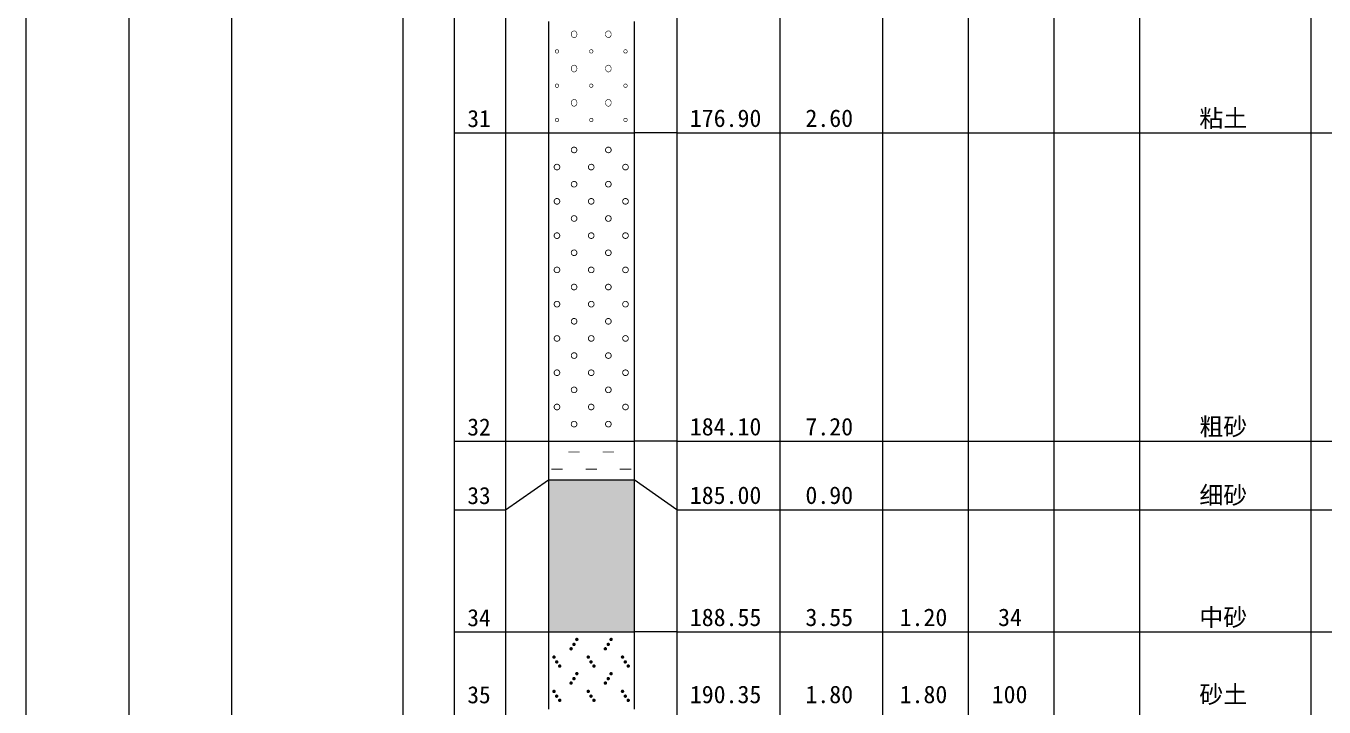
# Model space of a CAD drawing. Header units: inches. Extents: x -27 to 109, y -598 to 26.
# Drawn here: x 5.88 to 36.19, y -189.41 to -173.51 of the extents above; entities that cross this region are included whole.
import ezdxf

# ---------------------------------------------------------------- set-up
doc = ezdxf.new("R2010")
doc.units = ezdxf.units.IN
doc.header["$MEASUREMENT"] = 0
doc.layers.get('0').update_dxf_attribs({"lineweight": 0})
doc.styles.add('宋体', font='')
doc.styles.get('宋体').set_extended_font_data('宋体')

# ---------------------------------------------------------------- blocks, each defined once
blk = doc.blocks.new('lr_block_28')
at = {"color": 7, "const_width": 0.0133}
for points in [[(18.748, -173.704), (18.746, -173.687), (18.742, -173.669), (18.735, -173.656), (18.726, -173.643), (18.711, -173.631), (18.682, -173.623), (18.658, -173.631), (18.641, -173.64), (18.629, -173.652), (18.618, -173.669), (18.614, -173.687), (18.615, -173.704), (18.616, -173.721), (18.621, -173.739), (18.631, -173.755), (18.652, -173.775), (18.672, -173.783), (18.692, -173.783), (18.699, -173.781), (18.717, -173.772), (18.732, -173.755), (18.742, -173.737), (18.746, -173.721), (18.748, -173.704)], [(19.548, -173.704), (19.546, -173.687), (19.542, -173.669), (19.535, -173.656), (19.526, -173.643), (19.511, -173.631), (19.482, -173.623), (19.458, -173.631), (19.441, -173.64), (19.429, -173.652), (19.418, -173.669), (19.414, -173.687), (19.415, -173.704), (19.416, -173.721), (19.421, -173.739), (19.431, -173.755), (19.452, -173.775), (19.472, -173.783), (19.492, -173.783), (19.499, -173.781), (19.517, -173.772), (19.532, -173.755), (19.542, -173.737), (19.546, -173.721), (19.548, -173.704)], [(18.323, -174.104), (18.321, -174.093), (18.317, -174.083), (18.311, -174.075), (18.302, -174.068), (18.292, -174.064), (18.282, -174.063), (18.271, -174.064), (18.261, -174.068), (18.253, -174.075), (18.246, -174.083), (18.242, -174.093), (18.241, -174.104), (18.242, -174.114), (18.246, -174.124), (18.253, -174.133), (18.261, -174.139), (18.271, -174.143), (18.282, -174.145), (18.292, -174.143), (18.302, -174.139), (18.311, -174.133), (18.317, -174.124), (18.321, -174.114), (18.323, -174.104)], [(19.123, -174.104), (19.121, -174.093), (19.117, -174.083), (19.111, -174.075), (19.102, -174.068), (19.092, -174.064), (19.082, -174.063), (19.071, -174.064), (19.061, -174.068), (19.053, -174.075), (19.046, -174.083), (19.042, -174.093), (19.041, -174.104), (19.042, -174.114), (19.046, -174.124), (19.053, -174.133), (19.061, -174.139), (19.071, -174.143), (19.082, -174.145), (19.092, -174.143), (19.102, -174.139), (19.111, -174.133), (19.117, -174.124), (19.121, -174.114), (19.123, -174.104)], [(19.923, -174.104), (19.921, -174.093), (19.917, -174.083), (19.911, -174.075), (19.902, -174.068), (19.892, -174.064), (19.882, -174.063), (19.871, -174.064), (19.861, -174.068), (19.853, -174.075), (19.846, -174.083), (19.842, -174.093), (19.841, -174.104), (19.842, -174.114), (19.846, -174.124), (19.853, -174.133), (19.861, -174.139), (19.871, -174.143), (19.882, -174.145), (19.892, -174.143), (19.902, -174.139), (19.911, -174.133), (19.917, -174.124), (19.921, -174.114), (19.923, -174.104)], [(18.748, -174.504), (18.746, -174.487), (18.742, -174.469), (18.735, -174.456), (18.726, -174.443), (18.711, -174.431), (18.682, -174.423), (18.658, -174.431), (18.641, -174.44), (18.629, -174.452), (18.618, -174.469), (18.614, -174.487), (18.615, -174.504), (18.616, -174.521), (18.621, -174.539), (18.631, -174.555), (18.652, -174.575), (18.672, -174.583), (18.692, -174.583), (18.699, -174.581), (18.717, -174.572), (18.732, -174.555), (18.742, -174.537), (18.746, -174.521), (18.748, -174.504)], [(19.548, -174.504), (19.546, -174.487), (19.542, -174.469), (19.535, -174.456), (19.526, -174.443), (19.511, -174.431), (19.482, -174.423), (19.458, -174.431), (19.441, -174.44), (19.429, -174.452), (19.418, -174.469), (19.414, -174.487), (19.415, -174.504), (19.416, -174.521), (19.421, -174.539), (19.431, -174.555), (19.452, -174.575), (19.472, -174.583), (19.492, -174.583), (19.499, -174.581), (19.517, -174.572), (19.532, -174.555), (19.542, -174.537), (19.546, -174.521), (19.548, -174.504)], [(18.323, -174.904), (18.321, -174.893), (18.317, -174.883), (18.311, -174.875), (18.302, -174.868), (18.292, -174.864), (18.282, -174.863), (18.271, -174.864), (18.261, -174.868), (18.253, -174.875), (18.246, -174.883), (18.242, -174.893), (18.241, -174.904), (18.242, -174.914), (18.246, -174.924), (18.253, -174.933), (18.261, -174.939), (18.271, -174.943), (18.282, -174.945), (18.292, -174.943), (18.302, -174.939), (18.311, -174.933), (18.317, -174.924), (18.321, -174.914), (18.323, -174.904)], [(19.123, -174.904), (19.121, -174.893), (19.117, -174.883), (19.111, -174.875), (19.102, -174.868), (19.092, -174.864), (19.082, -174.863), (19.071, -174.864), (19.061, -174.868), (19.053, -174.875), (19.046, -174.883), (19.042, -174.893), (19.041, -174.904), (19.042, -174.914), (19.046, -174.924), (19.053, -174.933), (19.061, -174.939), (19.071, -174.943), (19.082, -174.945), (19.092, -174.943), (19.102, -174.939), (19.111, -174.933), (19.117, -174.924), (19.121, -174.914), (19.123, -174.904)], [(19.923, -174.904), (19.921, -174.893), (19.917, -174.883), (19.911, -174.875), (19.902, -174.868), (19.892, -174.864), (19.882, -174.863), (19.871, -174.864), (19.861, -174.868), (19.853, -174.875), (19.846, -174.883), (19.842, -174.893), (19.841, -174.904), (19.842, -174.914), (19.846, -174.924), (19.853, -174.933), (19.861, -174.939), (19.871, -174.943), (19.882, -174.945), (19.892, -174.943), (19.902, -174.939), (19.911, -174.933), (19.917, -174.924), (19.921, -174.914), (19.923, -174.904)], [(18.748, -175.304), (18.746, -175.287), (18.742, -175.269), (18.735, -175.256), (18.726, -175.243), (18.711, -175.231), (18.682, -175.223), (18.658, -175.231), (18.641, -175.24), (18.629, -175.252), (18.618, -175.269), (18.614, -175.287), (18.615, -175.304), (18.616, -175.321), (18.621, -175.339), (18.631, -175.355), (18.652, -175.375), (18.672, -175.383), (18.692, -175.383), (18.699, -175.381), (18.717, -175.372), (18.732, -175.355), (18.742, -175.337), (18.746, -175.321), (18.748, -175.304)], [(19.548, -175.304), (19.546, -175.287), (19.542, -175.269), (19.535, -175.256), (19.526, -175.243), (19.511, -175.231), (19.482, -175.223), (19.458, -175.231), (19.441, -175.24), (19.429, -175.252), (19.418, -175.269), (19.414, -175.287), (19.415, -175.304), (19.416, -175.321), (19.421, -175.339), (19.431, -175.355), (19.452, -175.375), (19.472, -175.383), (19.492, -175.383), (19.499, -175.381), (19.517, -175.372), (19.532, -175.355), (19.542, -175.337), (19.546, -175.321), (19.548, -175.304)], [(18.323, -175.704), (18.321, -175.693), (18.317, -175.683), (18.311, -175.675), (18.302, -175.668), (18.292, -175.664), (18.282, -175.663), (18.271, -175.664), (18.261, -175.668), (18.253, -175.675), (18.246, -175.683), (18.242, -175.693), (18.241, -175.704), (18.242, -175.714), (18.246, -175.724), (18.253, -175.733), (18.261, -175.739), (18.271, -175.743), (18.282, -175.745), (18.292, -175.743), (18.302, -175.739), (18.311, -175.733), (18.317, -175.724), (18.321, -175.714), (18.323, -175.704)], [(19.123, -175.704), (19.121, -175.693), (19.117, -175.683), (19.111, -175.675), (19.102, -175.668), (19.092, -175.664), (19.082, -175.663), (19.071, -175.664), (19.061, -175.668), (19.053, -175.675), (19.046, -175.683), (19.042, -175.693), (19.041, -175.704), (19.042, -175.714), (19.046, -175.724), (19.053, -175.733), (19.061, -175.739), (19.071, -175.743), (19.082, -175.745), (19.092, -175.743), (19.102, -175.739), (19.111, -175.733), (19.117, -175.724), (19.121, -175.714), (19.123, -175.704)], [(19.923, -175.704), (19.921, -175.693), (19.917, -175.683), (19.911, -175.675), (19.902, -175.668), (19.892, -175.664), (19.882, -175.663), (19.871, -175.664), (19.861, -175.668), (19.853, -175.675), (19.846, -175.683), (19.842, -175.693), (19.841, -175.704), (19.842, -175.714), (19.846, -175.724), (19.853, -175.733), (19.861, -175.739), (19.871, -175.743), (19.882, -175.745), (19.892, -175.743), (19.902, -175.739), (19.911, -175.733), (19.917, -175.724), (19.921, -175.714), (19.923, -175.704)]]:
    blk.add_lwpolyline(points, dxfattribs=at)
blk = doc.blocks.new('lr_block_29')
at = {"color": 7, "const_width": 0.02}
for points in [[(18.748, -176.404), (18.746, -176.387), (18.739, -176.37), (18.729, -176.357), (18.715, -176.346), (18.699, -176.339), (18.682, -176.337), (18.664, -176.339), (18.648, -176.346), (18.634, -176.357), (18.624, -176.37), (18.617, -176.387), (18.615, -176.404), (18.617, -176.421), (18.624, -176.437), (18.634, -176.451), (18.648, -176.461), (18.664, -176.468), (18.682, -176.47), (18.699, -176.468), (18.715, -176.461), (18.729, -176.451), (18.739, -176.437), (18.746, -176.421), (18.748, -176.404)], [(19.548, -176.404), (19.546, -176.387), (19.539, -176.37), (19.529, -176.357), (19.515, -176.346), (19.499, -176.339), (19.482, -176.337), (19.464, -176.339), (19.448, -176.346), (19.434, -176.357), (19.424, -176.37), (19.417, -176.387), (19.415, -176.404), (19.417, -176.421), (19.424, -176.437), (19.434, -176.451), (19.448, -176.461), (19.464, -176.468), (19.482, -176.47), (19.499, -176.468), (19.515, -176.461), (19.529, -176.451), (19.539, -176.437), (19.546, -176.421), (19.548, -176.404)], [(18.348, -176.804), (18.346, -176.787), (18.339, -176.77), (18.329, -176.757), (18.315, -176.746), (18.299, -176.739), (18.282, -176.737), (18.264, -176.739), (18.248, -176.746), (18.234, -176.757), (18.224, -176.77), (18.217, -176.787), (18.215, -176.804), (18.217, -176.821), (18.224, -176.837), (18.234, -176.851), (18.248, -176.861), (18.264, -176.868), (18.282, -176.87), (18.299, -176.868), (18.315, -176.861), (18.329, -176.851), (18.339, -176.837), (18.346, -176.821), (18.348, -176.804)], [(19.148, -176.804), (19.146, -176.787), (19.139, -176.77), (19.129, -176.757), (19.115, -176.746), (19.099, -176.739), (19.082, -176.737), (19.064, -176.739), (19.048, -176.746), (19.034, -176.757), (19.024, -176.77), (19.017, -176.787), (19.015, -176.804), (19.017, -176.821), (19.024, -176.837), (19.034, -176.851), (19.048, -176.861), (19.064, -176.868), (19.082, -176.87), (19.099, -176.868), (19.115, -176.861), (19.129, -176.851), (19.139, -176.837), (19.146, -176.821), (19.148, -176.804)], [(19.948, -176.804), (19.946, -176.787), (19.939, -176.77), (19.929, -176.757), (19.915, -176.746), (19.899, -176.739), (19.882, -176.737), (19.864, -176.739), (19.848, -176.746), (19.834, -176.757), (19.824, -176.77), (19.817, -176.787), (19.815, -176.804), (19.817, -176.821), (19.824, -176.837), (19.834, -176.851), (19.848, -176.861), (19.864, -176.868), (19.882, -176.87), (19.899, -176.868), (19.915, -176.861), (19.929, -176.851), (19.939, -176.837), (19.946, -176.821), (19.948, -176.804)], [(18.748, -177.204), (18.746, -177.187), (18.739, -177.17), (18.729, -177.157), (18.715, -177.146), (18.699, -177.139), (18.682, -177.137), (18.664, -177.139), (18.648, -177.146), (18.634, -177.157), (18.624, -177.17), (18.617, -177.187), (18.615, -177.204), (18.617, -177.221), (18.624, -177.237), (18.634, -177.251), (18.648, -177.261), (18.664, -177.268), (18.682, -177.27), (18.699, -177.268), (18.715, -177.261), (18.729, -177.251), (18.739, -177.237), (18.746, -177.221), (18.748, -177.204)], [(19.548, -177.204), (19.546, -177.187), (19.539, -177.17), (19.529, -177.157), (19.515, -177.146), (19.499, -177.139), (19.482, -177.137), (19.464, -177.139), (19.448, -177.146), (19.434, -177.157), (19.424, -177.17), (19.417, -177.187), (19.415, -177.204), (19.417, -177.221), (19.424, -177.237), (19.434, -177.251), (19.448, -177.261), (19.464, -177.268), (19.482, -177.27), (19.499, -177.268), (19.515, -177.261), (19.529, -177.251), (19.539, -177.237), (19.546, -177.221), (19.548, -177.204)], [(18.348, -177.604), (18.346, -177.587), (18.339, -177.57), (18.329, -177.557), (18.315, -177.546), (18.299, -177.539), (18.282, -177.537), (18.264, -177.539), (18.248, -177.546), (18.234, -177.557), (18.224, -177.57), (18.217, -177.587), (18.215, -177.604), (18.217, -177.621), (18.224, -177.637), (18.234, -177.651), (18.248, -177.661), (18.264, -177.668), (18.282, -177.67), (18.299, -177.668), (18.315, -177.661), (18.329, -177.651), (18.339, -177.637), (18.346, -177.621), (18.348, -177.604)], [(19.148, -177.604), (19.146, -177.587), (19.139, -177.57), (19.129, -177.557), (19.115, -177.546), (19.099, -177.539), (19.082, -177.537), (19.064, -177.539), (19.048, -177.546), (19.034, -177.557), (19.024, -177.57), (19.017, -177.587), (19.015, -177.604), (19.017, -177.621), (19.024, -177.637), (19.034, -177.651), (19.048, -177.661), (19.064, -177.668), (19.082, -177.67), (19.099, -177.668), (19.115, -177.661), (19.129, -177.651), (19.139, -177.637), (19.146, -177.621), (19.148, -177.604)], [(19.948, -177.604), (19.946, -177.587), (19.939, -177.57), (19.929, -177.557), (19.915, -177.546), (19.899, -177.539), (19.882, -177.537), (19.864, -177.539), (19.848, -177.546), (19.834, -177.557), (19.824, -177.57), (19.817, -177.587), (19.815, -177.604), (19.817, -177.621), (19.824, -177.637), (19.834, -177.651), (19.848, -177.661), (19.864, -177.668), (19.882, -177.67), (19.899, -177.668), (19.915, -177.661), (19.929, -177.651), (19.939, -177.637), (19.946, -177.621), (19.948, -177.604)], [(18.748, -178.004), (18.746, -177.987), (18.739, -177.97), (18.729, -177.957), (18.715, -177.946), (18.699, -177.939), (18.682, -177.937), (18.664, -177.939), (18.648, -177.946), (18.634, -177.957), (18.624, -177.97), (18.617, -177.987), (18.615, -178.004), (18.617, -178.021), (18.624, -178.037), (18.634, -178.051), (18.648, -178.061), (18.664, -178.068), (18.682, -178.07), (18.699, -178.068), (18.715, -178.061), (18.729, -178.051), (18.739, -178.037), (18.746, -178.021), (18.748, -178.004)], [(19.548, -178.004), (19.546, -177.987), (19.539, -177.97), (19.529, -177.957), (19.515, -177.946), (19.499, -177.939), (19.482, -177.937), (19.464, -177.939), (19.448, -177.946), (19.434, -177.957), (19.424, -177.97), (19.417, -177.987), (19.415, -178.004), (19.417, -178.021), (19.424, -178.037), (19.434, -178.051), (19.448, -178.061), (19.464, -178.068), (19.482, -178.07), (19.499, -178.068), (19.515, -178.061), (19.529, -178.051), (19.539, -178.037), (19.546, -178.021), (19.548, -178.004)], [(18.348, -178.404), (18.346, -178.387), (18.339, -178.37), (18.329, -178.357), (18.315, -178.346), (18.299, -178.339), (18.282, -178.337), (18.264, -178.339), (18.248, -178.346), (18.234, -178.357), (18.224, -178.37), (18.217, -178.387), (18.215, -178.404), (18.217, -178.421), (18.224, -178.437), (18.234, -178.451), (18.248, -178.461), (18.264, -178.468), (18.282, -178.47), (18.299, -178.468), (18.315, -178.461), (18.329, -178.451), (18.339, -178.437), (18.346, -178.421), (18.348, -178.404)], [(19.148, -178.404), (19.146, -178.387), (19.139, -178.37), (19.129, -178.357), (19.115, -178.346), (19.099, -178.339), (19.082, -178.337), (19.064, -178.339), (19.048, -178.346), (19.034, -178.357), (19.024, -178.37), (19.017, -178.387), (19.015, -178.404), (19.017, -178.421), (19.024, -178.437), (19.034, -178.451), (19.048, -178.461), (19.064, -178.468), (19.082, -178.47), (19.099, -178.468), (19.115, -178.461), (19.129, -178.451), (19.139, -178.437), (19.146, -178.421), (19.148, -178.404)], [(19.948, -178.404), (19.946, -178.387), (19.939, -178.37), (19.929, -178.357), (19.915, -178.346), (19.899, -178.339), (19.882, -178.337), (19.864, -178.339), (19.848, -178.346), (19.834, -178.357), (19.824, -178.37), (19.817, -178.387), (19.815, -178.404), (19.817, -178.421), (19.824, -178.437), (19.834, -178.451), (19.848, -178.461), (19.864, -178.468), (19.882, -178.47), (19.899, -178.468), (19.915, -178.461), (19.929, -178.451), (19.939, -178.437), (19.946, -178.421), (19.948, -178.404)], [(18.748, -178.804), (18.746, -178.787), (18.739, -178.77), (18.729, -178.757), (18.715, -178.746), (18.699, -178.739), (18.682, -178.737), (18.664, -178.739), (18.648, -178.746), (18.634, -178.757), (18.624, -178.77), (18.617, -178.787), (18.615, -178.804), (18.617, -178.821), (18.624, -178.837), (18.634, -178.851), (18.648, -178.861), (18.664, -178.868), (18.682, -178.87), (18.699, -178.868), (18.715, -178.861), (18.729, -178.851), (18.739, -178.837), (18.746, -178.821), (18.748, -178.804)], [(19.548, -178.804), (19.546, -178.787), (19.539, -178.77), (19.529, -178.757), (19.515, -178.746), (19.499, -178.739), (19.482, -178.737), (19.464, -178.739), (19.448, -178.746), (19.434, -178.757), (19.424, -178.77), (19.417, -178.787), (19.415, -178.804), (19.417, -178.821), (19.424, -178.837), (19.434, -178.851), (19.448, -178.861), (19.464, -178.868), (19.482, -178.87), (19.499, -178.868), (19.515, -178.861), (19.529, -178.851), (19.539, -178.837), (19.546, -178.821), (19.548, -178.804)], [(18.348, -179.204), (18.346, -179.187), (18.339, -179.17), (18.329, -179.157), (18.315, -179.146), (18.299, -179.139), (18.282, -179.137), (18.264, -179.139), (18.248, -179.146), (18.234, -179.157), (18.224, -179.17), (18.217, -179.187), (18.215, -179.204), (18.217, -179.221), (18.224, -179.237), (18.234, -179.251), (18.248, -179.261), (18.264, -179.268), (18.282, -179.27), (18.299, -179.268), (18.315, -179.261), (18.329, -179.251), (18.339, -179.237), (18.346, -179.221), (18.348, -179.204)], [(19.148, -179.204), (19.146, -179.187), (19.139, -179.17), (19.129, -179.157), (19.115, -179.146), (19.099, -179.139), (19.082, -179.137), (19.064, -179.139), (19.048, -179.146), (19.034, -179.157), (19.024, -179.17), (19.017, -179.187), (19.015, -179.204), (19.017, -179.221), (19.024, -179.237), (19.034, -179.251), (19.048, -179.261), (19.064, -179.268), (19.082, -179.27), (19.099, -179.268), (19.115, -179.261), (19.129, -179.251), (19.139, -179.237), (19.146, -179.221), (19.148, -179.204)], [(19.948, -179.204), (19.946, -179.187), (19.939, -179.17), (19.929, -179.157), (19.915, -179.146), (19.899, -179.139), (19.882, -179.137), (19.864, -179.139), (19.848, -179.146), (19.834, -179.157), (19.824, -179.17), (19.817, -179.187), (19.815, -179.204), (19.817, -179.221), (19.824, -179.237), (19.834, -179.251), (19.848, -179.261), (19.864, -179.268), (19.882, -179.27), (19.899, -179.268), (19.915, -179.261), (19.929, -179.251), (19.939, -179.237), (19.946, -179.221), (19.948, -179.204)], [(18.748, -179.604), (18.746, -179.587), (18.739, -179.57), (18.729, -179.557), (18.715, -179.546), (18.699, -179.539), (18.682, -179.537), (18.664, -179.539), (18.648, -179.546), (18.634, -179.557), (18.624, -179.57), (18.617, -179.587), (18.615, -179.604), (18.617, -179.621), (18.624, -179.637), (18.634, -179.651), (18.648, -179.661), (18.664, -179.668), (18.682, -179.67), (18.699, -179.668), (18.715, -179.661), (18.729, -179.651), (18.739, -179.637), (18.746, -179.621), (18.748, -179.604)], [(19.548, -179.604), (19.546, -179.587), (19.539, -179.57), (19.529, -179.557), (19.515, -179.546), (19.499, -179.539), (19.482, -179.537), (19.464, -179.539), (19.448, -179.546), (19.434, -179.557), (19.424, -179.57), (19.417, -179.587), (19.415, -179.604), (19.417, -179.621), (19.424, -179.637), (19.434, -179.651), (19.448, -179.661), (19.464, -179.668), (19.482, -179.67), (19.499, -179.668), (19.515, -179.661), (19.529, -179.651), (19.539, -179.637), (19.546, -179.621), (19.548, -179.604)], [(18.348, -180.004), (18.346, -179.987), (18.339, -179.97), (18.329, -179.957), (18.315, -179.946), (18.299, -179.939), (18.282, -179.937), (18.264, -179.939), (18.248, -179.946), (18.234, -179.957), (18.224, -179.97), (18.217, -179.987), (18.215, -180.004), (18.217, -180.021), (18.224, -180.037), (18.234, -180.051), (18.248, -180.061), (18.264, -180.068), (18.282, -180.07), (18.299, -180.068), (18.315, -180.061), (18.329, -180.051), (18.339, -180.037), (18.346, -180.021), (18.348, -180.004)], [(19.148, -180.004), (19.146, -179.987), (19.139, -179.97), (19.129, -179.957), (19.115, -179.946), (19.099, -179.939), (19.082, -179.937), (19.064, -179.939), (19.048, -179.946), (19.034, -179.957), (19.024, -179.97), (19.017, -179.987), (19.015, -180.004), (19.017, -180.021), (19.024, -180.037), (19.034, -180.051), (19.048, -180.061), (19.064, -180.068), (19.082, -180.07), (19.099, -180.068), (19.115, -180.061), (19.129, -180.051), (19.139, -180.037), (19.146, -180.021), (19.148, -180.004)], [(19.948, -180.004), (19.946, -179.987), (19.939, -179.97), (19.929, -179.957), (19.915, -179.946), (19.899, -179.939), (19.882, -179.937), (19.864, -179.939), (19.848, -179.946), (19.834, -179.957), (19.824, -179.97), (19.817, -179.987), (19.815, -180.004), (19.817, -180.021), (19.824, -180.037), (19.834, -180.051), (19.848, -180.061), (19.864, -180.068), (19.882, -180.07), (19.899, -180.068), (19.915, -180.061), (19.929, -180.051), (19.939, -180.037), (19.946, -180.021), (19.948, -180.004)], [(18.748, -180.404), (18.746, -180.387), (18.739, -180.37), (18.729, -180.357), (18.715, -180.346), (18.699, -180.339), (18.682, -180.337), (18.664, -180.339), (18.648, -180.346), (18.634, -180.357), (18.624, -180.37), (18.617, -180.387), (18.615, -180.404), (18.617, -180.421), (18.624, -180.437), (18.634, -180.451), (18.648, -180.461), (18.664, -180.468), (18.682, -180.47), (18.699, -180.468), (18.715, -180.461), (18.729, -180.451), (18.739, -180.437), (18.746, -180.421), (18.748, -180.404)], [(19.548, -180.404), (19.546, -180.387), (19.539, -180.37), (19.529, -180.357), (19.515, -180.346), (19.499, -180.339), (19.482, -180.337), (19.464, -180.339), (19.448, -180.346), (19.434, -180.357), (19.424, -180.37), (19.417, -180.387), (19.415, -180.404), (19.417, -180.421), (19.424, -180.437), (19.434, -180.451), (19.448, -180.461), (19.464, -180.468), (19.482, -180.47), (19.499, -180.468), (19.515, -180.461), (19.529, -180.451), (19.539, -180.437), (19.546, -180.421), (19.548, -180.404)], [(18.348, -180.804), (18.346, -180.787), (18.339, -180.77), (18.329, -180.757), (18.315, -180.746), (18.299, -180.739), (18.282, -180.737), (18.264, -180.739), (18.248, -180.746), (18.234, -180.757), (18.224, -180.77), (18.217, -180.787), (18.215, -180.804), (18.217, -180.821), (18.224, -180.837), (18.234, -180.851), (18.248, -180.861), (18.264, -180.868), (18.282, -180.87), (18.299, -180.868), (18.315, -180.861), (18.329, -180.851), (18.339, -180.837), (18.346, -180.821), (18.348, -180.804)], [(19.148, -180.804), (19.146, -180.787), (19.139, -180.77), (19.129, -180.757), (19.115, -180.746), (19.099, -180.739), (19.082, -180.737), (19.064, -180.739), (19.048, -180.746), (19.034, -180.757), (19.024, -180.77), (19.017, -180.787), (19.015, -180.804), (19.017, -180.821), (19.024, -180.837), (19.034, -180.851), (19.048, -180.861), (19.064, -180.868), (19.082, -180.87), (19.099, -180.868), (19.115, -180.861), (19.129, -180.851), (19.139, -180.837), (19.146, -180.821), (19.148, -180.804)], [(19.948, -180.804), (19.946, -180.787), (19.939, -180.77), (19.929, -180.757), (19.915, -180.746), (19.899, -180.739), (19.882, -180.737), (19.864, -180.739), (19.848, -180.746), (19.834, -180.757), (19.824, -180.77), (19.817, -180.787), (19.815, -180.804), (19.817, -180.821), (19.824, -180.837), (19.834, -180.851), (19.848, -180.861), (19.864, -180.868), (19.882, -180.87), (19.899, -180.868), (19.915, -180.861), (19.929, -180.851), (19.939, -180.837), (19.946, -180.821), (19.948, -180.804)], [(18.748, -181.204), (18.746, -181.187), (18.739, -181.17), (18.729, -181.157), (18.715, -181.146), (18.699, -181.139), (18.682, -181.137), (18.664, -181.139), (18.648, -181.146), (18.634, -181.157), (18.624, -181.17), (18.617, -181.187), (18.615, -181.204), (18.617, -181.221), (18.624, -181.237), (18.634, -181.251), (18.648, -181.261), (18.664, -181.268), (18.682, -181.27), (18.699, -181.268), (18.715, -181.261), (18.729, -181.251), (18.739, -181.237), (18.746, -181.221), (18.748, -181.204)], [(19.548, -181.204), (19.546, -181.187), (19.539, -181.17), (19.529, -181.157), (19.515, -181.146), (19.499, -181.139), (19.482, -181.137), (19.464, -181.139), (19.448, -181.146), (19.434, -181.157), (19.424, -181.17), (19.417, -181.187), (19.415, -181.204), (19.417, -181.221), (19.424, -181.237), (19.434, -181.251), (19.448, -181.261), (19.464, -181.268), (19.482, -181.27), (19.499, -181.268), (19.515, -181.261), (19.529, -181.251), (19.539, -181.237), (19.546, -181.221), (19.548, -181.204)], [(18.348, -181.604), (18.346, -181.587), (18.339, -181.57), (18.329, -181.557), (18.315, -181.546), (18.299, -181.539), (18.282, -181.537), (18.264, -181.539), (18.248, -181.546), (18.234, -181.557), (18.224, -181.57), (18.217, -181.587), (18.215, -181.604), (18.217, -181.621), (18.224, -181.637), (18.234, -181.651), (18.248, -181.661), (18.264, -181.668), (18.282, -181.67), (18.299, -181.668), (18.315, -181.661), (18.329, -181.651), (18.339, -181.637), (18.346, -181.621), (18.348, -181.604)], [(19.148, -181.604), (19.146, -181.587), (19.139, -181.57), (19.129, -181.557), (19.115, -181.546), (19.099, -181.539), (19.082, -181.537), (19.064, -181.539), (19.048, -181.546), (19.034, -181.557), (19.024, -181.57), (19.017, -181.587), (19.015, -181.604), (19.017, -181.621), (19.024, -181.637), (19.034, -181.651), (19.048, -181.661), (19.064, -181.668), (19.082, -181.67), (19.099, -181.668), (19.115, -181.661), (19.129, -181.651), (19.139, -181.637), (19.146, -181.621), (19.148, -181.604)], [(19.948, -181.604), (19.946, -181.587), (19.939, -181.57), (19.929, -181.557), (19.915, -181.546), (19.899, -181.539), (19.882, -181.537), (19.864, -181.539), (19.848, -181.546), (19.834, -181.557), (19.824, -181.57), (19.817, -181.587), (19.815, -181.604), (19.817, -181.621), (19.824, -181.637), (19.834, -181.651), (19.848, -181.661), (19.864, -181.668), (19.882, -181.67), (19.899, -181.668), (19.915, -181.661), (19.929, -181.651), (19.939, -181.637), (19.946, -181.621), (19.948, -181.604)], [(18.748, -182.004), (18.746, -181.987), (18.739, -181.97), (18.729, -181.957), (18.715, -181.946), (18.699, -181.939), (18.682, -181.937), (18.664, -181.939), (18.648, -181.946), (18.634, -181.957), (18.624, -181.97), (18.617, -181.987), (18.615, -182.004), (18.617, -182.021), (18.624, -182.037), (18.634, -182.051), (18.648, -182.061), (18.664, -182.068), (18.682, -182.07), (18.699, -182.068), (18.715, -182.061), (18.729, -182.051), (18.739, -182.037), (18.746, -182.021), (18.748, -182.004)], [(19.548, -182.004), (19.546, -181.987), (19.539, -181.97), (19.529, -181.957), (19.515, -181.946), (19.499, -181.939), (19.482, -181.937), (19.464, -181.939), (19.448, -181.946), (19.434, -181.957), (19.424, -181.97), (19.417, -181.987), (19.415, -182.004), (19.417, -182.021), (19.424, -182.037), (19.434, -182.051), (19.448, -182.061), (19.464, -182.068), (19.482, -182.07), (19.499, -182.068), (19.515, -182.061), (19.529, -182.051), (19.539, -182.037), (19.546, -182.021), (19.548, -182.004)], [(18.348, -182.404), (18.346, -182.387), (18.339, -182.37), (18.329, -182.357), (18.315, -182.346), (18.299, -182.339), (18.282, -182.337), (18.264, -182.339), (18.248, -182.346), (18.234, -182.357), (18.224, -182.37), (18.217, -182.387), (18.215, -182.404), (18.217, -182.421), (18.224, -182.437), (18.234, -182.451), (18.248, -182.461), (18.264, -182.468), (18.282, -182.47), (18.299, -182.468), (18.315, -182.461), (18.329, -182.451), (18.339, -182.437), (18.346, -182.421), (18.348, -182.404)], [(19.148, -182.404), (19.146, -182.387), (19.139, -182.37), (19.129, -182.357), (19.115, -182.346), (19.099, -182.339), (19.082, -182.337), (19.064, -182.339), (19.048, -182.346), (19.034, -182.357), (19.024, -182.37), (19.017, -182.387), (19.015, -182.404), (19.017, -182.421), (19.024, -182.437), (19.034, -182.451), (19.048, -182.461), (19.064, -182.468), (19.082, -182.47), (19.099, -182.468), (19.115, -182.461), (19.129, -182.451), (19.139, -182.437), (19.146, -182.421), (19.148, -182.404)], [(19.948, -182.404), (19.946, -182.387), (19.939, -182.37), (19.929, -182.357), (19.915, -182.346), (19.899, -182.339), (19.882, -182.337), (19.864, -182.339), (19.848, -182.346), (19.834, -182.357), (19.824, -182.37), (19.817, -182.387), (19.815, -182.404), (19.817, -182.421), (19.824, -182.437), (19.834, -182.451), (19.848, -182.461), (19.864, -182.468), (19.882, -182.47), (19.899, -182.468), (19.915, -182.461), (19.929, -182.451), (19.939, -182.437), (19.946, -182.421), (19.948, -182.404)], [(18.748, -182.804), (18.746, -182.787), (18.739, -182.77), (18.729, -182.757), (18.715, -182.746), (18.699, -182.739), (18.682, -182.737), (18.664, -182.739), (18.648, -182.746), (18.634, -182.757), (18.624, -182.77), (18.617, -182.787), (18.615, -182.804), (18.617, -182.821), (18.624, -182.837), (18.634, -182.851), (18.648, -182.861), (18.664, -182.868), (18.682, -182.87), (18.699, -182.868), (18.715, -182.861), (18.729, -182.851), (18.739, -182.837), (18.746, -182.821), (18.748, -182.804)], [(19.548, -182.804), (19.546, -182.787), (19.539, -182.77), (19.529, -182.757), (19.515, -182.746), (19.499, -182.739), (19.482, -182.737), (19.464, -182.739), (19.448, -182.746), (19.434, -182.757), (19.424, -182.77), (19.417, -182.787), (19.415, -182.804), (19.417, -182.821), (19.424, -182.837), (19.434, -182.851), (19.448, -182.861), (19.464, -182.868), (19.482, -182.87), (19.499, -182.868), (19.515, -182.861), (19.529, -182.851), (19.539, -182.837), (19.546, -182.821), (19.548, -182.804)]]:
    blk.add_lwpolyline(points, dxfattribs=at)
blk = doc.blocks.new('lr_block_30')
at = {"color": 7, "const_width": 0.02}
for points in [[(18.548, -183.454), (18.815, -183.454)], [(19.348, -183.454), (19.615, -183.454)], [(18.415, -183.854), (18.148, -183.854)], [(19.215, -183.854), (18.948, -183.854)], [(20.015, -183.854), (19.748, -183.854)]]:
    blk.add_lwpolyline(points, dxfattribs=at)
blk = doc.blocks.new('lr_block_31')
at = {"true_color": 0x000000}
for points in [[(18.717, -187.955), (18.719, -187.945), (18.717, -187.934), (18.713, -187.925), (18.707, -187.916), (18.699, -187.91), (18.689, -187.906), (18.679, -187.905), (18.668, -187.906), (18.659, -187.91), (18.65, -187.916), (18.644, -187.925), (18.64, -187.934), (18.639, -187.945), (18.64, -187.955), (18.644, -187.965), (18.65, -187.973), (18.659, -187.979), (18.668, -187.983), (18.679, -187.985), (18.689, -187.983), (18.699, -187.979), (18.707, -187.973), (18.713, -187.965)], [(18.784, -187.84), (18.785, -187.83), (18.784, -187.819), (18.78, -187.81), (18.774, -187.801), (18.765, -187.795), (18.756, -187.791), (18.745, -187.79), (18.735, -187.791), (18.725, -187.795), (18.717, -187.801), (18.711, -187.81), (18.707, -187.819), (18.705, -187.83), (18.707, -187.84), (18.711, -187.85), (18.717, -187.858), (18.725, -187.864), (18.735, -187.868), (18.745, -187.87), (18.756, -187.868), (18.765, -187.864), (18.774, -187.858), (18.78, -187.85)], [(19.517, -187.955), (19.519, -187.945), (19.517, -187.934), (19.513, -187.925), (19.507, -187.916), (19.499, -187.91), (19.489, -187.906), (19.479, -187.905), (19.468, -187.906), (19.459, -187.91), (19.45, -187.916), (19.444, -187.925), (19.44, -187.934), (19.439, -187.945), (19.44, -187.955), (19.444, -187.965), (19.45, -187.973), (19.459, -187.979), (19.468, -187.983), (19.479, -187.985), (19.489, -187.983), (19.499, -187.979), (19.507, -187.973), (19.513, -187.965)], [(19.584, -187.84), (19.585, -187.83), (19.584, -187.819), (19.58, -187.81), (19.574, -187.801), (19.565, -187.795), (19.556, -187.791), (19.545, -187.79), (19.535, -187.791), (19.525, -187.795), (19.517, -187.801), (19.511, -187.81), (19.507, -187.819), (19.505, -187.83), (19.507, -187.84), (19.511, -187.85), (19.517, -187.858), (19.525, -187.864), (19.535, -187.868), (19.545, -187.87), (19.556, -187.868), (19.565, -187.864), (19.574, -187.858), (19.58, -187.85)], [(18.251, -188.252), (18.252, -188.242), (18.251, -188.231), (18.247, -188.222), (18.24, -188.213), (18.232, -188.207), (18.222, -188.203), (18.212, -188.202), (18.202, -188.203), (18.192, -188.207), (18.184, -188.213), (18.177, -188.222), (18.173, -188.231), (18.172, -188.242), (18.173, -188.252), (18.177, -188.262), (18.184, -188.27), (18.192, -188.276), (18.202, -188.28), (18.212, -188.282), (18.222, -188.28), (18.232, -188.276), (18.24, -188.27), (18.247, -188.262)], [(18.651, -188.058), (18.652, -188.048), (18.651, -188.037), (18.647, -188.028), (18.64, -188.019), (18.632, -188.013), (18.622, -188.009), (18.612, -188.008), (18.602, -188.009), (18.592, -188.013), (18.584, -188.019), (18.577, -188.028), (18.573, -188.037), (18.572, -188.048), (18.573, -188.058), (18.577, -188.068), (18.584, -188.076), (18.592, -188.082), (18.602, -188.086), (18.612, -188.088), (18.622, -188.086), (18.632, -188.082), (18.64, -188.076), (18.647, -188.068)], [(19.051, -188.252), (19.052, -188.242), (19.051, -188.231), (19.047, -188.222), (19.04, -188.213), (19.032, -188.207), (19.022, -188.203), (19.012, -188.202), (19.002, -188.203), (18.992, -188.207), (18.984, -188.213), (18.977, -188.222), (18.973, -188.231), (18.972, -188.242), (18.973, -188.252), (18.977, -188.262), (18.984, -188.27), (18.992, -188.276), (19.002, -188.28), (19.012, -188.282), (19.022, -188.28), (19.032, -188.276), (19.04, -188.27), (19.047, -188.262)], [(19.451, -188.058), (19.452, -188.048), (19.451, -188.037), (19.447, -188.028), (19.44, -188.019), (19.432, -188.013), (19.422, -188.009), (19.412, -188.008), (19.402, -188.009), (19.392, -188.013), (19.384, -188.019), (19.377, -188.028), (19.373, -188.037), (19.372, -188.048), (19.373, -188.058), (19.377, -188.068), (19.384, -188.076), (19.392, -188.082), (19.402, -188.086), (19.412, -188.088), (19.422, -188.086), (19.432, -188.082), (19.44, -188.076), (19.447, -188.068)], [(19.851, -188.252), (19.852, -188.242), (19.851, -188.231), (19.847, -188.222), (19.84, -188.213), (19.832, -188.207), (19.822, -188.203), (19.812, -188.202), (19.802, -188.203), (19.792, -188.207), (19.784, -188.213), (19.777, -188.222), (19.773, -188.231), (19.772, -188.242), (19.773, -188.252), (19.777, -188.262), (19.784, -188.27), (19.792, -188.276), (19.802, -188.28), (19.812, -188.282), (19.822, -188.28), (19.832, -188.276), (19.84, -188.27), (19.847, -188.262)], [(18.315, -188.364), (18.316, -188.354), (18.315, -188.343), (18.311, -188.334), (18.304, -188.325), (18.296, -188.319), (18.286, -188.315), (18.276, -188.314), (18.266, -188.315), (18.256, -188.319), (18.248, -188.325), (18.241, -188.334), (18.237, -188.343), (18.236, -188.354), (18.237, -188.364), (18.241, -188.374), (18.248, -188.382), (18.256, -188.388), (18.266, -188.392), (18.276, -188.394), (18.286, -188.392), (18.296, -188.388), (18.304, -188.382), (18.311, -188.374)], [(18.384, -188.461), (18.385, -188.451), (18.384, -188.44), (18.38, -188.431), (18.374, -188.423), (18.365, -188.416), (18.356, -188.412), (18.345, -188.411), (18.335, -188.412), (18.325, -188.416), (18.317, -188.423), (18.311, -188.431), (18.307, -188.44), (18.305, -188.451), (18.307, -188.461), (18.311, -188.471), (18.317, -188.479), (18.325, -188.485), (18.335, -188.489), (18.345, -188.491), (18.356, -188.489), (18.365, -188.485), (18.374, -188.479), (18.38, -188.471)], [(19.115, -188.364), (19.116, -188.354), (19.115, -188.343), (19.111, -188.334), (19.104, -188.325), (19.096, -188.319), (19.086, -188.315), (19.076, -188.314), (19.066, -188.315), (19.056, -188.319), (19.048, -188.325), (19.041, -188.334), (19.037, -188.343), (19.036, -188.354), (19.037, -188.364), (19.041, -188.374), (19.048, -188.382), (19.056, -188.388), (19.066, -188.392), (19.076, -188.394), (19.086, -188.392), (19.096, -188.388), (19.104, -188.382), (19.111, -188.374)], [(19.184, -188.461), (19.185, -188.451), (19.184, -188.44), (19.18, -188.431), (19.174, -188.423), (19.165, -188.416), (19.156, -188.412), (19.145, -188.411), (19.135, -188.412), (19.125, -188.416), (19.117, -188.423), (19.111, -188.431), (19.107, -188.44), (19.105, -188.451), (19.107, -188.461), (19.111, -188.471), (19.117, -188.479), (19.125, -188.485), (19.135, -188.489), (19.145, -188.491), (19.156, -188.489), (19.165, -188.485), (19.174, -188.479), (19.18, -188.471)], [(19.915, -188.364), (19.916, -188.354), (19.915, -188.343), (19.911, -188.334), (19.904, -188.325), (19.896, -188.319), (19.886, -188.315), (19.876, -188.314), (19.866, -188.315), (19.856, -188.319), (19.848, -188.325), (19.841, -188.334), (19.837, -188.343), (19.836, -188.354), (19.837, -188.364), (19.841, -188.374), (19.848, -188.382), (19.856, -188.388), (19.866, -188.392), (19.876, -188.394), (19.886, -188.392), (19.896, -188.388), (19.904, -188.382), (19.911, -188.374)], [(19.984, -188.461), (19.985, -188.451), (19.984, -188.44), (19.98, -188.431), (19.974, -188.423), (19.965, -188.416), (19.956, -188.412), (19.945, -188.411), (19.935, -188.412), (19.925, -188.416), (19.917, -188.423), (19.911, -188.431), (19.907, -188.44), (19.905, -188.451), (19.907, -188.461), (19.911, -188.471), (19.917, -188.479), (19.925, -188.485), (19.935, -188.489), (19.945, -188.491), (19.956, -188.489), (19.965, -188.485), (19.974, -188.479), (19.98, -188.471)], [(18.651, -188.858), (18.652, -188.848), (18.651, -188.837), (18.647, -188.828), (18.64, -188.819), (18.632, -188.813), (18.622, -188.809), (18.612, -188.808), (18.602, -188.809), (18.592, -188.813), (18.584, -188.819), (18.577, -188.828), (18.573, -188.837), (18.572, -188.848), (18.573, -188.858), (18.577, -188.868), (18.584, -188.876), (18.592, -188.882), (18.602, -188.886), (18.612, -188.888), (18.622, -188.886), (18.632, -188.882), (18.64, -188.876), (18.647, -188.868)], [(18.717, -188.755), (18.719, -188.745), (18.717, -188.734), (18.713, -188.725), (18.707, -188.716), (18.699, -188.71), (18.689, -188.706), (18.679, -188.705), (18.668, -188.706), (18.659, -188.71), (18.65, -188.716), (18.644, -188.725), (18.64, -188.734), (18.639, -188.745), (18.64, -188.755), (18.644, -188.765), (18.65, -188.773), (18.659, -188.779), (18.668, -188.783), (18.679, -188.785), (18.689, -188.783), (18.699, -188.779), (18.707, -188.773), (18.713, -188.765)], [(18.784, -188.64), (18.785, -188.63), (18.784, -188.619), (18.78, -188.61), (18.774, -188.601), (18.765, -188.595), (18.756, -188.591), (18.745, -188.59), (18.735, -188.591), (18.725, -188.595), (18.717, -188.601), (18.711, -188.61), (18.707, -188.619), (18.705, -188.63), (18.707, -188.64), (18.711, -188.65), (18.717, -188.658), (18.725, -188.664), (18.735, -188.668), (18.745, -188.67), (18.756, -188.668), (18.765, -188.664), (18.774, -188.658), (18.78, -188.65)], [(19.451, -188.858), (19.452, -188.848), (19.451, -188.837), (19.447, -188.828), (19.44, -188.819), (19.432, -188.813), (19.422, -188.809), (19.412, -188.808), (19.402, -188.809), (19.392, -188.813), (19.384, -188.819), (19.377, -188.828), (19.373, -188.837), (19.372, -188.848), (19.373, -188.858), (19.377, -188.868), (19.384, -188.876), (19.392, -188.882), (19.402, -188.886), (19.412, -188.888), (19.422, -188.886), (19.432, -188.882), (19.44, -188.876), (19.447, -188.868)], [(19.517, -188.755), (19.519, -188.745), (19.517, -188.734), (19.513, -188.725), (19.507, -188.716), (19.499, -188.71), (19.489, -188.706), (19.479, -188.705), (19.468, -188.706), (19.459, -188.71), (19.45, -188.716), (19.444, -188.725), (19.44, -188.734), (19.439, -188.745), (19.44, -188.755), (19.444, -188.765), (19.45, -188.773), (19.459, -188.779), (19.468, -188.783), (19.479, -188.785), (19.489, -188.783), (19.499, -188.779), (19.507, -188.773), (19.513, -188.765)], [(19.584, -188.64), (19.585, -188.63), (19.584, -188.619), (19.58, -188.61), (19.574, -188.601), (19.565, -188.595), (19.556, -188.591), (19.545, -188.59), (19.535, -188.591), (19.525, -188.595), (19.517, -188.601), (19.511, -188.61), (19.507, -188.619), (19.505, -188.63), (19.507, -188.64), (19.511, -188.65), (19.517, -188.658), (19.525, -188.664), (19.535, -188.668), (19.545, -188.67), (19.556, -188.668), (19.565, -188.664), (19.574, -188.658), (19.58, -188.65)], [(18.251, -189.052), (18.252, -189.042), (18.251, -189.031), (18.247, -189.022), (18.24, -189.013), (18.232, -189.007), (18.222, -189.003), (18.212, -189.002), (18.202, -189.003), (18.192, -189.007), (18.184, -189.013), (18.177, -189.022), (18.173, -189.031), (18.172, -189.042), (18.173, -189.052), (18.177, -189.062), (18.184, -189.07), (18.192, -189.076), (18.202, -189.08), (18.212, -189.082), (18.222, -189.08), (18.232, -189.076), (18.24, -189.07), (18.247, -189.062)], [(18.315, -189.164), (18.316, -189.154), (18.315, -189.143), (18.311, -189.134), (18.304, -189.125), (18.296, -189.119), (18.286, -189.115), (18.276, -189.114), (18.266, -189.115), (18.256, -189.119), (18.248, -189.125), (18.241, -189.134), (18.237, -189.143), (18.236, -189.154), (18.237, -189.164), (18.241, -189.174), (18.248, -189.182), (18.256, -189.188), (18.266, -189.192), (18.276, -189.194), (18.286, -189.192), (18.296, -189.188), (18.304, -189.182), (18.311, -189.174)], [(19.051, -189.052), (19.052, -189.042), (19.051, -189.031), (19.047, -189.022), (19.04, -189.013), (19.032, -189.007), (19.022, -189.003), (19.012, -189.002), (19.002, -189.003), (18.992, -189.007), (18.984, -189.013), (18.977, -189.022), (18.973, -189.031), (18.972, -189.042), (18.973, -189.052), (18.977, -189.062), (18.984, -189.07), (18.992, -189.076), (19.002, -189.08), (19.012, -189.082), (19.022, -189.08), (19.032, -189.076), (19.04, -189.07), (19.047, -189.062)], [(19.115, -189.164), (19.116, -189.154), (19.115, -189.143), (19.111, -189.134), (19.104, -189.125), (19.096, -189.119), (19.086, -189.115), (19.076, -189.114), (19.066, -189.115), (19.056, -189.119), (19.048, -189.125), (19.041, -189.134), (19.037, -189.143), (19.036, -189.154), (19.037, -189.164), (19.041, -189.174), (19.048, -189.182), (19.056, -189.188), (19.066, -189.192), (19.076, -189.194), (19.086, -189.192), (19.096, -189.188), (19.104, -189.182), (19.111, -189.174)], [(19.851, -189.052), (19.852, -189.042), (19.851, -189.031), (19.847, -189.022), (19.84, -189.013), (19.832, -189.007), (19.822, -189.003), (19.812, -189.002), (19.802, -189.003), (19.792, -189.007), (19.784, -189.013), (19.777, -189.022), (19.773, -189.031), (19.772, -189.042), (19.773, -189.052), (19.777, -189.062), (19.784, -189.07), (19.792, -189.076), (19.802, -189.08), (19.812, -189.082), (19.822, -189.08), (19.832, -189.076), (19.84, -189.07), (19.847, -189.062)], [(19.915, -189.164), (19.916, -189.154), (19.915, -189.143), (19.911, -189.134), (19.904, -189.125), (19.896, -189.119), (19.886, -189.115), (19.876, -189.114), (19.866, -189.115), (19.856, -189.119), (19.848, -189.125), (19.841, -189.134), (19.837, -189.143), (19.836, -189.154), (19.837, -189.164), (19.841, -189.174), (19.848, -189.182), (19.856, -189.188), (19.866, -189.192), (19.876, -189.194), (19.886, -189.192), (19.896, -189.188), (19.904, -189.182), (19.911, -189.174)], [(18.384, -189.261), (18.385, -189.251), (18.384, -189.24), (18.38, -189.231), (18.374, -189.223), (18.365, -189.216), (18.356, -189.212), (18.345, -189.211), (18.335, -189.212), (18.325, -189.216), (18.317, -189.223), (18.311, -189.231), (18.307, -189.24), (18.305, -189.251), (18.307, -189.261), (18.311, -189.271), (18.317, -189.279), (18.325, -189.285), (18.335, -189.289), (18.345, -189.291), (18.356, -189.289), (18.365, -189.285), (18.374, -189.279), (18.38, -189.271)], [(19.184, -189.261), (19.185, -189.251), (19.184, -189.24), (19.18, -189.231), (19.174, -189.223), (19.165, -189.216), (19.156, -189.212), (19.145, -189.211), (19.135, -189.212), (19.125, -189.216), (19.117, -189.223), (19.111, -189.231), (19.107, -189.24), (19.105, -189.251), (19.107, -189.261), (19.111, -189.271), (19.117, -189.279), (19.125, -189.285), (19.135, -189.289), (19.145, -189.291), (19.156, -189.289), (19.165, -189.285), (19.174, -189.279), (19.18, -189.271)], [(19.984, -189.261), (19.985, -189.251), (19.984, -189.24), (19.98, -189.231), (19.974, -189.223), (19.965, -189.216), (19.956, -189.212), (19.945, -189.211), (19.935, -189.212), (19.925, -189.216), (19.917, -189.223), (19.911, -189.231), (19.907, -189.24), (19.905, -189.251), (19.907, -189.261), (19.911, -189.271), (19.917, -189.279), (19.925, -189.285), (19.935, -189.289), (19.945, -189.291), (19.956, -189.289), (19.965, -189.285), (19.974, -189.279), (19.98, -189.271)]]:
    blk.add_hatch(color=18, dxfattribs=at).paths.add_polyline_path(points, flags=17)

msp = doc.modelspace()

# ---------------------------------------------------------------- hatches: boundary and pattern name
at = {"true_color": 0x000000}
msp.add_hatch(color=18, dxfattribs=at).paths.add_polyline_path([(18.082, -187.654), (20.082, -187.654), (20.082, -184.104), (18.082, -184.104)], flags=17)
h = msp.add_hatch()
h.set_pattern_fill('', color=256, style=0, pattern_type=0)
h.set_pattern_definition([])
h.paths.add_polyline_path([(18.082, -187.654), (20.082, -187.654), (20.082, -184.104), (18.082, -184.104)], flags=17)

# ---------------------------------------------------------------- linework, layer by layer
at = {"linetype": 'Continuous', "lineweight": 15}
for p, q in [((5.882, 0.896), (5.882, -567.184)), ((8.282, 0.896), (8.282, -567.184)), ((10.682, 0.896), (10.682, -567.184)), ((14.682, 0.896), (14.682, -567.184)), ((15.882, 0.896), (15.882, -567.184)), ((17.082, 0.896), (17.082, -567.184)), ((21.082, 0.896), (21.082, -567.184)), ((23.482, 0.896), (23.482, -567.184)), ((25.882, 0.896), (25.882, -567.184)), ((27.882, 0.896), (27.882, -567.184)), ((29.882, 0.896), (29.882, -567.184)), ((31.882, 0.896), (31.882, -567.184)), ((35.882, 0.896), (35.882, -567.184)), ((18.082, -173.404), (18.082, -176.004)), ((20.082, -173.404), (20.082, -176.004)), ((15.882, -176.004), (17.082, -176.004)), ((17.082, -176.004), (18.082, -176.004)), ((18.082, -176.004), (20.082, -176.004)), ((18.082, -176.004), (18.082, -183.204)), ((21.082, -176.004), (20.082, -176.004)), ((20.082, -176.004), (20.082, -183.204)), ((21.082, -176.004), (23.482, -176.004)), ((23.482, -176.004), (25.882, -176.004)), ((25.882, -176.004), (27.882, -176.004)), ((27.882, -176.004), (29.882, -176.004)), ((29.882, -176.004), (31.882, -176.004)), ((31.882, -176.004), (35.882, -176.004)), ((35.882, -176.004), (65.882, -176.004)), ((15.882, -183.204), (17.082, -183.204)), ((17.082, -183.204), (18.082, -183.204)), ((18.082, -183.204), (20.082, -183.204)), ((18.082, -183.204), (18.082, -184.104)), ((21.082, -183.204), (20.082, -183.204)), ((20.082, -183.204), (20.082, -184.104)), ((21.082, -183.204), (23.482, -183.204)), ((23.482, -183.204), (25.882, -183.204)), ((25.882, -183.204), (27.882, -183.204)), ((27.882, -183.204), (29.882, -183.204)), ((29.882, -183.204), (31.882, -183.204)), ((31.882, -183.204), (35.882, -183.204)), ((35.882, -183.204), (65.882, -183.204)), ((17.082, -184.804), (18.082, -184.104)), ((18.082, -184.104), (20.082, -184.104)), ((18.082, -184.104), (18.082, -187.654)), ((21.082, -184.804), (20.082, -184.104)), ((20.082, -184.104), (20.082, -187.654)), ((15.882, -184.804), (17.082, -184.804)), ((21.082, -184.804), (23.482, -184.804)), ((23.482, -184.804), (25.882, -184.804)), ((25.882, -184.804), (27.882, -184.804)), ((27.882, -184.804), (29.882, -184.804)), ((29.882, -184.804), (31.882, -184.804)), ((31.882, -184.804), (35.882, -184.804)), ((35.882, -184.804), (65.882, -184.804)), ((15.882, -187.654), (17.082, -187.654)), ((17.082, -187.654), (18.082, -187.654)), ((18.082, -187.654), (20.082, -187.654)), ((18.082, -187.654), (18.082, -189.454)), ((21.082, -187.654), (20.082, -187.654)), ((20.082, -187.654), (20.082, -189.454)), ((21.082, -187.654), (23.482, -187.654)), ((23.482, -187.654), (25.882, -187.654)), ((25.882, -187.654), (27.882, -187.654)), ((27.882, -187.654), (29.882, -187.654)), ((29.882, -187.654), (31.882, -187.654)), ((31.882, -187.654), (35.882, -187.654)), ((35.882, -187.654), (65.882, -187.654))]:
    msp.add_line(p, q, dxfattribs=at)

# ---------------------------------------------------------------- block references
at = {"color": 7}
for name in ['lr_block_28', 'lr_block_29', 'lr_block_30', 'lr_block_31']:
    msp.add_blockref(name, (0, 0), dxfattribs=at)

# ---------------------------------------------------------------- texts
at = {"style": '宋体'}
for s, height, p in [('31', 0.4, (16.189, -175.87)), ('176.90', 0.4092, (21.384, -175.867)), ('2.60', 0.4092, (24.083, -175.867)), ('粘土', 0.4092, (33.283, -175.867)), ('32', 0.4, (16.189, -183.07)), ('184.10', 0.4092, (21.384, -183.067)), ('7.20', 0.4092, (24.083, -183.067)), ('粗砂', 0.4092, (33.283, -183.067)), ('33', 0.4, (16.189, -184.67)), ('185.00', 0.4092, (21.384, -184.667)), ('0.90', 0.4092, (24.083, -184.667)), ('细砂', 0.4092, (33.283, -184.667)), ('34', 0.4, (16.189, -187.52)), ('188.55', 0.4092, (21.384, -187.517)), ('3.55', 0.4092, (24.083, -187.517)), ('1.20', 0.4092, (26.283, -187.517)), ('34', 0.4092, (28.582, -187.517)), ('中砂', 0.4092, (33.283, -187.517)), ('35', 0.4, (16.189, -189.32)), ('190.35', 0.4092, (21.384, -189.317)), ('1.80', 0.4092, (24.083, -189.317)), ('1.80', 0.4092, (26.283, -189.317)), ('100', 0.4092, (28.433, -189.317)), ('砂土', 0.4092, (33.283, -189.317))]:
    msp.add_text(s, height=height, dxfattribs=at).set_placement(p)

doc.saveas('drawing.dxf')
